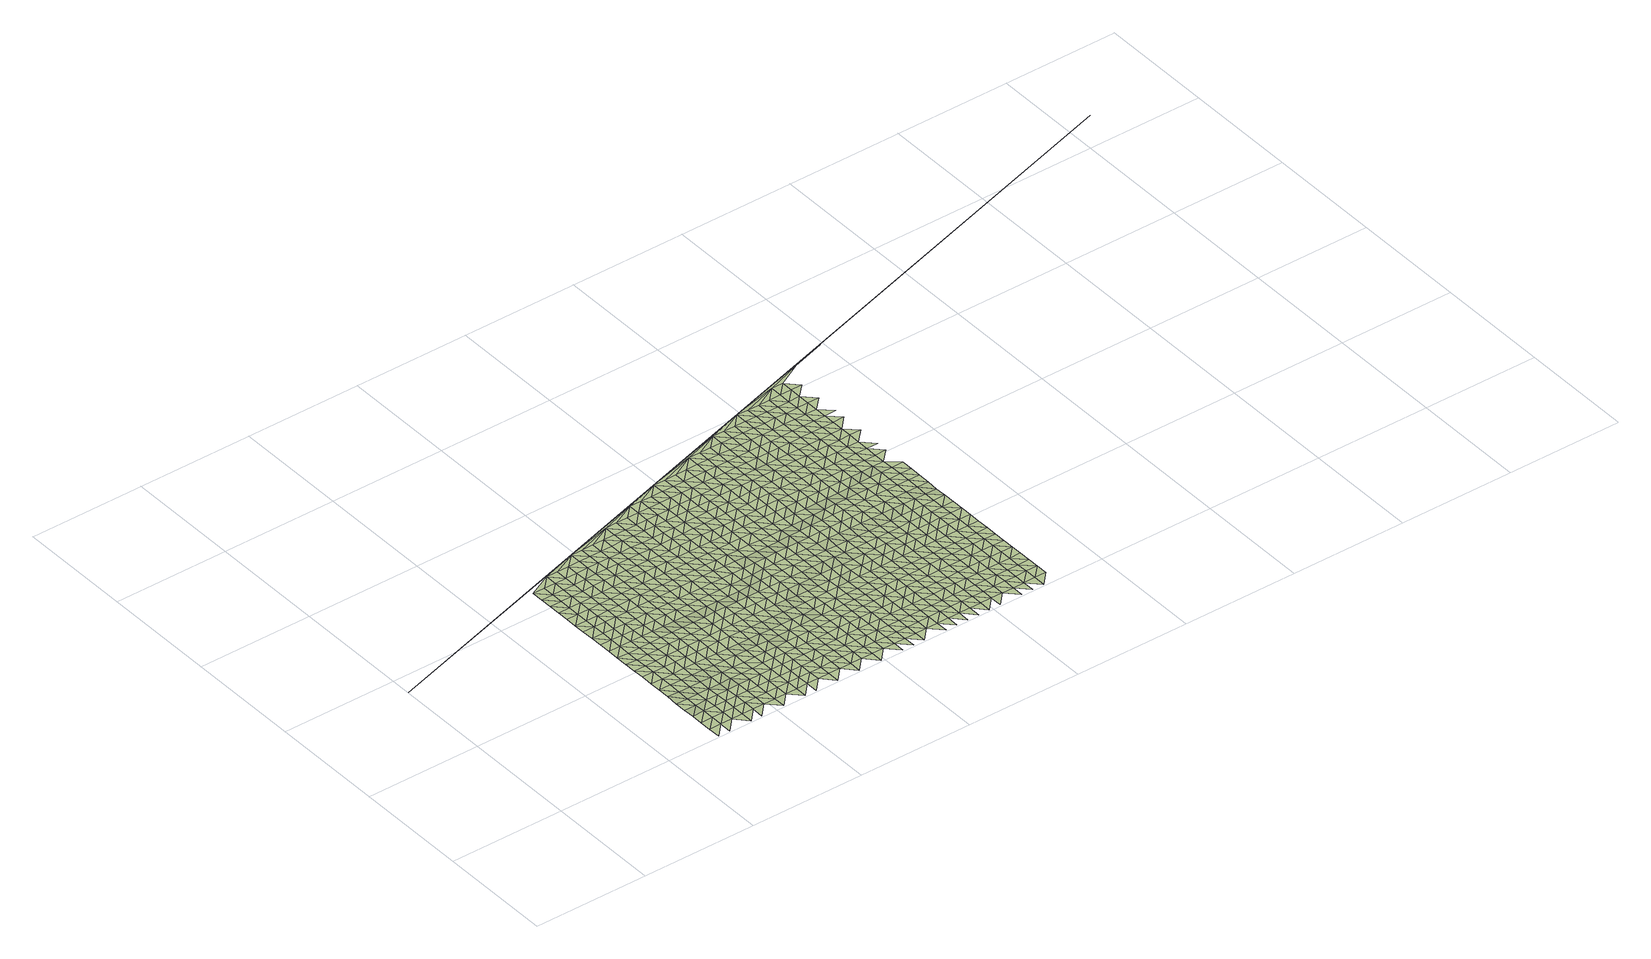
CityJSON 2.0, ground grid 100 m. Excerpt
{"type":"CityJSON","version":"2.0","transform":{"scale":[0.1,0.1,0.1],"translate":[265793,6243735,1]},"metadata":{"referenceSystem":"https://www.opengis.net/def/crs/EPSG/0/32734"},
"CityObjects":{
"terrain1":{"type":"TINRelief","geometry":[{"type":"CompositeSurface","lod":"1","boundaries":[[[0,1,2]],[[3,4,2]],[[1,3,2]],[[5,6,4]],[[4,3,5]],[[7,8,6]],[[1,9,10]],[[8,7,11]],[[7,6,5]],[[3,1,12]],[[13,11,14]],[[3,12,5]],[[10,12,1]],[[11,7,14]],[[15,13,16]],[[13,14,16]],[[7,5,17]],[[12,18,5]],[[19,20,15]],[[7,17,14]],[[17,5,18]],[[15,16,21]],[[22,12,10]],[[15,21,19]],[[23,24,10]],[[25,26,20]],[[14,27,16]],[[17,27,14]],[[22,10,24]],[[26,25,28]],[[29,18,12]],[[25,20,19]],[[21,16,30]],[[27,30,16]],[[12,22,29]],[[31,28,32]],[[33,17,18]],[[21,34,19]],[[35,24,23]],[[28,25,32]],[[30,34,21]],[[33,18,29]],[[36,31,37]],[[38,27,17]],[[19,39,25]],[[40,22,24]],[[31,32,37]],[[27,38,30]],[[34,39,19]],[[17,33,38]],[[40,24,35]],[[41,42,36]],[[25,43,32]],[[44,29,22]],[[36,37,45]],[[46,34,30]],[[39,43,25]],[[36,45,41]],[[46,30,38]],[[22,40,44]],[[42,47,48]],[[32,49,37]],[[33,29,50]],[[51,39,34]],[[52,35,53]],[[43,49,32]],[[48,47,54]],[[33,50,38]],[[42,41,47]],[[34,46,51]],[[50,29,44]],[[45,37,55]],[[40,35,52]],[[49,55,37]],[[43,39,56]],[[39,51,57]],[[45,58,41]],[[46,38,59]],[[44,40,60]],[[61,54,62]],[[47,63,54]],[[50,64,38]],[[39,57,56]],[[55,58,45]],[[40,52,60]],[[65,49,43]],[[46,59,51]],[[62,66,61]],[[59,38,64]],[[54,63,62]],[[47,41,67]],[[49,65,55]],[[68,50,44]],[[58,69,41]],[[43,56,65]],[[60,70,44]],[[57,51,71]],[[72,73,66]],[[41,69,67]],[[68,44,70]],[[59,71,51]],[[74,66,62]],[[75,63,47]],[[76,58,55]],[[50,77,64]],[[60,52,78]],[[73,72,79]],[[66,74,72]],[[78,52,80]],[[76,55,65]],[[57,81,56]],[[71,82,57]],[[47,67,75]],[[50,68,77]],[[83,69,58]],[[84,59,64]],[[85,70,60]],[[86,62,63]],[[87,79,88]],[[56,81,65]],[[57,82,81]],[[58,76,83]],[[85,60,78]],[[59,84,71]],[[88,79,72]],[[84,64,77]],[[63,75,86]],[[89,74,62]],[[90,87,91]],[[67,69,92]],[[68,70,93]],[[69,83,94]],[[95,70,85]],[[96,82,71]],[[97,78,80]],[[76,65,98]],[[91,87,88]],[[81,99,65]],[[62,86,89]],[[74,100,72]],[[77,68,93]],[[69,94,92]],[[71,84,96]],[[93,70,95]],[[101,102,90]],[[103,75,67]],[[76,98,83]],[[98,65,99]],[[104,85,78]],[[74,89,100]],[[90,91,101]],[[81,82,105]],[[106,88,72]],[[84,77,107]],[[82,96,108]],[[67,92,103]],[[94,83,109]],[[110,86,75]],[[93,107,77]],[[97,104,78]],[[111,95,85]],[[82,108,105]],[[72,100,106]],[[101,112,102]],[[98,109,83]],[[91,88,113]],[[114,99,81]],[[96,84,115]],[[86,110,89]],[[75,103,110]],[[107,115,84]],[[85,104,111]],[[113,101,91]],[[92,94,116]],[[93,95,117]],[[113,88,106]],[[81,105,114]],[[109,118,94]],[[119,108,96]],[[100,89,120]],[[121,98,99]],[[92,116,103]],[[117,107,93]],[[94,118,116]],[[115,119,96]],[[117,95,111]],[[110,120,89]],[[112,122,102]],[[98,121,109]],[[121,99,114]],[[123,112,101]],[[106,100,124]],[[104,97,125]],[[101,113,126]],[[127,128,97]],[[105,108,129]],[[130,115,107]],[[103,131,110]],[[119,132,108]],[[124,100,120]],[[133,118,109]],[[104,125,111]],[[101,126,123]],[[131,103,116]],[[107,117,130]],[[125,97,128]],[[106,134,113]],[[108,132,129]],[[109,121,133]],[[135,114,105]],[[110,136,120]],[[124,134,106]],[[115,137,119]],[[112,123,122]],[[115,130,138]],[[136,110,131]],[[139,126,113]],[[116,118,140]],[[121,114,135]],[[117,111,141]],[[118,133,142]],[[105,129,135]],[[125,143,111]],[[137,132,119]],[[124,120,144]],[[145,128,127]],[[134,139,113]],[[115,138,137]],[[117,141,130]],[[118,142,140]],[[144,120,136]],[[141,111,143]],[[146,147,148]],[[123,126,149]],[[150,131,116]],[[133,121,151]],[[152,134,124]],[[153,125,128]],[[139,149,126]],[[151,121,135]],[[129,132,154]],[[138,130,155]],[[131,150,136]],[[132,137,156]],[[116,140,150]],[[124,144,152]],[[157,122,123]],[[158,142,133]],[[141,155,130]],[[153,128,145]],[[129,154,135]],[[159,143,125]],[[132,156,154]],[[149,157,123]],[[151,158,133]],[[139,134,160]],[[137,138,161]],[[134,152,162]],[[144,136,163]],[[138,155,161]],[[125,153,159]],[[136,150,164]],[[142,165,140]],[[151,135,166]],[[167,141,143]],[[157,168,122]],[[134,162,160]],[[158,169,142]],[[170,156,137]],[[139,171,149]],[[144,163,152]],[[172,145,173]],[[166,135,154]],[[136,164,163]],[[140,165,150]],[[142,169,165]],[[137,161,170]],[[167,143,159]],[[174,158,151]],[[175,155,141]],[[139,160,171]],[[176,157,149]],[[162,152,177]],[[178,153,145]],[[174,151,166]],[[154,156,179]],[[164,150,180]],[[170,181,156]],[[163,177,152]],[[141,167,175]],[[182,169,158]],[[161,155,183]],[[149,171,176]],[[180,150,165]],[[178,145,172]],[[157,184,168]],[[185,159,153]],[[156,181,179]],[[158,174,182]],[[162,186,160]],[[187,166,154]],[[183,170,161]],[[177,188,162]],[[183,155,175]],[[168,146,122]],[[189,163,164]],[[157,176,184]],[[153,178,185]],[[164,180,190]],[[171,160,186]],[[165,169,191]],[[192,167,159]],[[162,188,186]],[[169,182,193]],[[154,179,187]],[[163,189,177]],[[194,181,170]],[[174,166,195]],[[164,190,189]],[[165,191,180]],[[169,193,191]],[[192,159,185]],[[194,170,183]],[[174,195,182]],[[196,175,167]],[[178,172,197]],[[187,195,166]],[[179,181,198]],[[176,171,199]],[[200,188,177]],[[171,186,201]],[[202,197,172]],[[203,190,180]],[[198,181,194]],[[177,189,200]],[[167,192,196]],[[168,184,146]],[[184,176,199]],[[193,182,204]],[[205,183,175]],[[185,178,206]],[[171,201,199]],[[180,191,203]],[[179,207,187]],[[195,204,182]],[[197,206,178]],[[186,188,208]],[[190,209,189]],[[198,207,179]],[[188,200,210]],[[205,175,196]],[[211,191,193]],[[212,194,183]],[[185,213,192]],[[203,209,190]],[[208,201,186]],[[184,199,214]],[[188,210,208]],[[193,204,211]],[[206,213,185]],[[200,189,215]],[[216,197,202]],[[217,195,187]],[[212,183,205]],[[207,218,187]],[[219,198,194]],[[220,203,191]],[[196,192,221]],[[214,146,184]],[[209,215,189]],[[197,216,206]],[[220,191,211]],[[217,187,218]],[[213,221,192]],[[198,219,207]],[[199,201,222]],[[223,210,200]],[[224,204,195]],[[219,194,212]],[[225,201,208]],[[205,196,226]],[[203,227,209]],[[215,223,200]],[[222,214,199]],[[201,225,222]],[[227,203,220]],[[195,217,224]],[[221,226,196]],[[208,210,228]],[[211,204,229]],[[230,218,207]],[[213,206,231]],[[206,216,232]],[[212,205,233]],[[234,215,209]],[[207,219,230]],[[210,223,228]],[[235,146,214]],[[220,211,229]],[[229,204,224]],[[226,233,205]],[[206,232,231]],[[234,209,227]],[[236,221,213]],[[235,214,222]],[[219,212,237]],[[238,225,208]],[[239,223,215]],[[240,217,218]],[[208,228,241]],[[218,230,242]],[[220,243,227]],[[221,236,226]],[[233,237,212]],[[213,231,236]],[[215,234,239]],[[232,216,244]],[[146,235,245]],[[208,241,238]],[[240,218,242]],[[229,243,220]],[[230,219,246]],[[247,222,225]],[[248,224,217]],[[244,216,249]],[[228,223,250]],[[237,246,219]],[[223,239,251]],[[235,222,247]],[[233,226,252]],[[232,253,231]],[[234,227,254]],[[225,238,247]],[[217,240,248]],[[243,255,227]],[[226,236,256]],[[241,228,250]],[[257,229,224]],[[258,242,230]],[[250,223,251]],[[253,232,244]],[[234,254,239]],[[246,258,230]],[[226,256,252]],[[254,227,255]],[[259,245,235]],[[229,257,243]],[[260,237,233]],[[231,261,236]],[[257,224,248]],[[241,262,238]],[[240,242,263]],[[235,247,259]],[[261,231,253]],[[237,260,246]],[[251,239,264]],[[265,244,249]],[[262,241,250]],[[258,263,242]],[[233,252,260]],[[266,255,243]],[[256,236,267]],[[254,264,239]],[[238,268,247]],[[248,240,269]],[[259,270,245]],[[243,257,266]],[[267,236,261]],[[271,258,246]],[[272,253,244]],[[268,238,262]],[[263,269,240]],[[273,250,251]],[[146,245,274]],[[271,246,260]],[[264,275,251]],[[276,259,247]],[[257,248,277]],[[278,252,256]],[[253,272,261]],[[279,254,255]],[[255,266,280]],[[256,267,281]],[[272,244,265]],[[250,273,262]],[[282,263,258]],[[276,247,268]],[[273,251,275]],[[269,277,248]],[[252,278,260]],[[254,279,264]],[[258,271,282]],[[279,255,280]],[[256,281,278]],[[266,257,283]],[[267,261,284]],[[259,285,270]],[[286,268,262]],[[259,276,287]],[[277,283,257]],[[284,261,272]],[[288,275,264]],[[269,263,289]],[[286,262,273]],[[263,282,290]],[[270,274,245]],[[271,260,291]],[[292,280,266]],[[293,281,267]],[[259,287,285]],[[264,279,288]],[[278,294,260]],[[295,276,268]],[[265,296,272]],[[283,292,266]],[[263,290,289]],[[284,293,267]],[[271,291,282]],[[269,297,277]],[[286,295,268]],[[291,260,294]],[[296,265,298]],[[273,275,299]],[[279,280,300]],[[301,278,281]],[[275,288,302]],[[303,284,272]],[[292,300,280]],[[269,289,297]],[[281,293,301]],[[276,304,287]],[[299,286,273]],[[305,283,277]],[[290,282,306]],[[299,275,302]],[[295,307,276]],[[303,272,296]],[[308,294,278]],[[288,279,309]],[[291,306,282]],[[270,285,274]],[[285,287,304]],[[276,307,304]],[[277,297,305]],[[278,301,308]],[[300,309,279]],[[310,292,283]],[[284,311,293]],[[284,303,312]],[[313,295,286]],[[314,302,288]],[[315,296,298]],[[290,316,289]],[[286,299,317]],[[306,318,290]],[[319,291,294]],[[292,310,300]],[[283,305,310]],[[284,312,311]],[[294,308,320]],[[309,314,288]],[[295,313,307]],[[297,289,316]],[[301,293,321]],[[296,315,303]],[[285,304,322]],[[286,317,313]],[[290,318,316]],[[291,319,306]],[[299,302,323]],[[319,294,320]],[[301,321,308]],[[324,309,300]],[[322,274,285]],[[314,323,302]],[[321,293,311]],[[325,304,307]],[[324,300,310]],[[326,317,299]],[[305,297,327]],[[328,318,306]],[[303,329,312]],[[330,146,274]],[[307,313,325]],[[297,316,331]],[[303,315,332]],[[320,308,333]],[[309,334,314]],[[306,319,328]],[[323,326,299]],[[304,335,322]],[[305,327,310]],[[311,312,329]],[[297,331,327]],[[321,333,308]],[[303,332,329]],[[334,309,324]],[[313,317,336]],[[335,304,325]],[[320,337,319]],[[338,323,314]],[[318,339,316]],[[326,336,317]],[[318,328,340]],[[341,274,322]],[[333,337,320]],[[338,314,334]],[[325,313,342]],[[343,324,310]],[[339,331,316]],[[344,321,311]],[[345,332,315]],[[322,335,341]],[[327,346,310]],[[318,340,339]],[[311,329,347]],[[319,348,328]],[[349,326,323]],[[336,342,313]],[[345,315,350]],[[324,343,334]],[[337,348,319]],[[323,338,349]],[[343,310,346]],[[344,311,347]],[[351,335,325]],[[352,333,321]],[[274,341,353]],[[354,327,331]],[[340,328,355]],[[356,329,332]],[[342,351,325]],[[357,331,339]],[[345,358,332]],[[336,326,359]],[[333,352,337]],[[348,355,328]],[[326,349,360]],[[321,344,352]],[[341,335,361]],[[338,334,362]],[[356,347,329]],[[331,357,354]],[[332,358,356]],[[343,363,334]],[[364,346,327]],[[351,361,335]],[[326,360,359]],[[336,365,342]],[[338,362,349]],[[339,340,366]],[[355,367,340]],[[362,334,363]],[[368,353,341]],[[348,337,369]],[[327,354,364]],[[337,352,370]],[[343,346,371]],[[344,347,372]],[[358,345,373]],[[361,368,341]],[[336,359,365]],[[340,367,366]],[[374,347,356]],[[351,342,375]],[[360,349,376]],[[377,357,339]],[[337,370,369]],[[345,378,373]],[[274,353,330]],[[379,355,348]],[[344,372,352]],[[371,363,343]],[[362,376,349]],[[371,346,364]],[[372,347,374]],[[356,358,380]],[[368,381,353]],[[342,365,375]],[[339,366,377]],[[351,382,361]],[[383,354,357]],[[355,379,367]],[[348,369,379]],[[358,373,380]],[[360,384,359]],[[385,370,352]],[[376,386,360]],[[387,362,363]],[[330,147,146]],[[351,375,382]],[[357,377,383]],[[385,352,372]],[[388,363,371]],[[368,361,389]],[[365,359,384]],[[390,364,354]],[[391,374,356]],[[360,386,384]],[[356,380,392]],[[362,387,376]],[[393,366,367]],[[367,379,394]],[[387,363,388]],[[381,330,353]],[[395,369,370]],[[361,382,389]],[[354,383,390]],[[385,396,370]],[[356,392,391]],[[368,397,381]],[[398,371,364]],[[366,393,377]],[[399,372,374]],[[373,400,380]],[[367,394,393]],[[369,395,379]],[[365,401,375]],[[402,386,376]],[[370,396,395]],[[365,384,403]],[[404,400,373]],[[372,399,385]],[[368,389,397]],[[390,398,364]],[[376,387,402]],[[399,374,391]],[[382,375,401]],[[377,405,383]],[[392,380,406]],[[407,388,371]],[[365,403,401]],[[394,379,408]],[[393,405,377]],[[400,406,380]],[[386,409,384]],[[396,385,410]],[[387,388,407]],[[381,397,330]],[[408,379,395]],[[386,402,411]],[[371,398,407]],[[383,412,390]],[[392,413,391]],[[385,399,410]],[[382,414,389]],[[409,403,384]],[[415,393,394]],[[382,401,416]],[[386,411,409]],[[405,412,383]],[[406,413,392]],[[417,395,396]],[[402,387,418]],[[419,400,404]],[[415,394,408]],[[397,389,414]],[[391,420,399]],[[382,416,414]],[[418,387,407]],[[396,410,417]],[[398,390,421]],[[422,405,393]],[[400,419,406]],[[412,423,390]],[[413,420,391]],[[424,401,403]],[[425,411,402]],[[409,426,403]],[[393,415,422]],[[427,408,395]],[[398,421,407]],[[399,428,410]],[[395,417,429]],[[418,425,402]],[[421,390,423]],[[330,397,430]],[[424,416,401]],[[431,413,406]],[[397,414,432]],[[403,426,424]],[[420,428,399]],[[405,433,412]],[[395,429,427]],[[405,422,434]],[[431,406,419]],[[409,411,435]],[[415,408,436]],[[410,437,417]],[[418,407,438]],[[397,432,430]],[[425,439,411]],[[433,423,412]],[[440,420,413]],[[405,434,433]],[[428,437,410]],[[438,407,421]],[[416,441,414]],[[409,435,426]],[[415,436,422]],[[411,439,435]],[[442,416,424]],[[427,436,408]],[[413,431,440]],[[429,417,443]],[[441,432,414]],[[425,418,444]],[[416,442,441]],[[437,443,417]],[[418,438,445]],[[424,426,446]],[[447,421,423]],[[434,422,448]],[[428,420,449]],[[423,433,450]],[[420,440,451]],[[429,452,427]],[[431,419,453]],[[446,426,435]],[[418,445,444]],[[454,455,419]],[[436,448,422]],[[430,432,456]],[[425,457,439]],[[421,447,438]],[[443,452,429]],[[447,423,450]],[[420,451,449]],[[433,434,458]],[[459,437,428]],[[431,453,440]],[[432,441,456]],[[453,419,455]],[[460,442,424]],[[424,446,461]],[[425,444,457]],[[434,448,458]],[[330,430,147]],[[439,462,435]],[[463,436,427]],[[437,459,443]],[[464,445,438]],[[452,465,427]],[[428,449,459]],[[466,450,433]],[[451,440,467]],[[424,461,460]],[[468,430,456]],[[438,447,464]],[[441,442,469]],[[446,435,462]],[[439,457,462]],[[433,458,466]],[[463,427,465]],[[453,467,440]],[[470,452,443]],[[471,448,436]],[[445,472,444]],[[442,460,469]],[[470,443,459]],[[464,473,445]],[[474,456,441]],[[475,461,446]],[[447,450,476]],[[477,449,451]],[[466,478,450]],[[436,463,471]],[[467,479,451]],[[480,465,452]],[[457,444,472]],[[458,448,481]],[[482,453,455]],[[475,446,462]],[[445,473,472]],[[455,483,484]],[[430,468,147]],[[456,474,468]],[[449,477,459]],[[476,464,447]],[[441,469,474]],[[452,470,480]],[[476,450,478]],[[451,479,477]],[[460,461,485]],[[481,466,458]],[[453,482,467]],[[481,448,471]],[[482,455,484]],[[475,485,461]],[[462,457,486]],[[487,463,465]],[[488,473,464]],[[465,480,489]],[[457,472,490]],[[491,478,466]],[[470,459,492]],[[493,479,467]],[[474,494,468]],[[477,495,459]],[[488,464,476]],[[460,496,469]],[[486,475,462]],[[485,497,460]],[[457,490,486]],[[487,465,489]],[[491,466,481]],[[467,482,493]],[[470,492,480]],[[498,472,473]],[[499,471,463]],[[494,147,468]],[[492,459,495]],[[460,497,496]],[[498,473,488]],[[474,469,500]],[[501,476,478]],[[479,502,477]],[[484,503,482]],[[463,487,499]],[[478,491,504]],[[479,493,505]],[[489,480,506]],[[485,475,507]],[[508,490,472]],[[509,481,471]],[[510,475,486]],[[511,503,484]],[[500,494,474]],[[496,500,469]],[[492,506,480]],[[508,472,498]],[[501,478,504]],[[479,505,502]],[[491,481,509]],[[477,512,495]],[[493,482,513]],[[514,488,476]],[[475,510,507]],[[509,471,499]],[[485,515,497]],[[503,513,482]],[[516,147,494]],[[486,490,517]],[[487,489,518]],[[506,519,489]],[[508,520,490]],[[477,502,512]],[[514,476,501]],[[521,504,491]],[[522,492,495]],[[523,505,493]],[[524,498,488]],[[516,494,500]],[[485,507,515]],[[496,497,525]],[[487,518,499]],[[490,520,517]],[[521,491,509]],[[518,489,519]],[[513,523,493]],[[526,510,486]],[[492,522,506]],[[498,524,508]],[[522,495,512]],[[524,488,514]],[[504,527,501]],[[502,505,528]],[[497,515,525]],[[147,516,529]],[[530,500,496]],[[499,531,509]],[[486,517,526]],[[521,527,504]],[[505,523,528]],[[532,519,506]],[[510,533,507]],[[520,508,534]],[[503,535,513]],[[503,536,537]],[[531,499,518]],[[516,500,530]],[[512,502,538]],[[514,501,539]],[[530,496,525]],[[506,522,532]],[[508,524,534]],[[515,507,533]],[[540,521,509]],[[535,523,513]],[[510,526,533]],[[527,539,501]],[[502,528,538]],[[503,537,535]],[[520,541,517]],[[540,509,531]],[[542,529,516]],[[543,518,519]],[[522,512,544]],[[524,514,545]],[[519,532,546]],[[541,520,534]],[[525,515,547]],[[516,530,542]],[[538,544,512]],[[539,545,514]],[[517,548,526]],[[521,549,527]],[[528,523,550]],[[547,515,533]],[[521,540,551]],[[543,519,546]],[[523,535,552]],[[532,522,553]],[[534,524,554]],[[555,531,518]],[[541,548,517]],[[525,556,530]],[[528,550,538]],[[542,557,529]],[[521,551,549]],[[545,554,524]],[[544,553,522]],[[550,523,552]],[[558,533,526]],[[539,527,559]],[[531,555,540]],[[535,537,560]],[[556,525,547]],[[518,543,555]],[[561,546,532]],[[147,529,562]],[[526,548,558]],[[537,563,560]],[[564,542,530]],[[565,541,534]],[[566,544,538]],[[553,561,532]],[[554,567,534]],[[527,549,559]],[[568,552,535]],[[539,569,545]],[[564,530,556]],[[566,538,550]],[[570,547,533]],[[540,571,551]],[[565,534,567]],[[558,572,533]],[[540,555,573]],[[535,560,568]],[[574,548,541]],[[543,546,575]],[[544,576,553]],[[561,577,546]],[[539,559,569]],[[542,578,557]],[[549,551,571]],[[554,545,579]],[[542,564,580]],[[570,533,572]],[[540,573,571]],[[576,544,566]],[[581,556,547]],[[543,575,555]],[[550,552,582]],[[541,565,574]],[[575,546,577]],[[568,583,552]],[[557,562,529]],[[584,558,548]],[[585,561,553]],[[560,563,586]],[[542,580,578]],[[545,569,579]],[[556,581,564]],[[554,587,567]],[[566,550,582]],[[547,570,581]],[[582,552,583]],[[585,553,576]],[[549,588,559]],[[573,555,589]],[[586,568,560]],[[584,548,574]],[[549,571,590]],[[591,577,561]],[[592,572,558]],[[554,579,587]],[[589,555,575]],[[593,565,567]],[[566,594,576]],[[569,559,588]],[[561,585,591]],[[549,590,588]],[[564,595,580]],[[596,571,573]],[[597,583,568]],[[564,581,598]],[[558,584,592]],[[582,594,566]],[[570,572,599]],[[593,567,587]],[[596,573,589]],[[597,568,586]],[[557,578,562]],[[578,580,595]],[[600,574,565]],[[601,575,577]],[[564,598,595]],[[577,591,602]],[[570,599,581]],[[603,590,571]],[[585,576,604]],[[569,605,579]],[[599,572,592]],[[594,606,576]],[[569,588,607]],[[608,582,583]],[[565,593,600]],[[603,571,596]],[[601,577,602]],[[583,597,609]],[[610,584,574]],[[585,604,591]],[[587,579,605]],[[611,586,612]],[[613,589,575]],[[604,576,606]],[[569,607,605]],[[614,598,581]],[[582,608,594]],[[578,595,615]],[[608,583,609]],[[590,616,588]],[[597,586,611]],[[614,581,599]],[[610,574,600]],[[603,617,590]],[[575,601,613]],[[602,591,618]],[[619,592,584]],[[620,596,589]],[[615,562,578]],[[593,587,621]],[[622,606,594]],[[616,607,588]],[[604,618,591]],[[587,605,623]],[[590,617,616]],[[624,595,598]],[[596,620,603]],[[625,609,597]],[[614,626,598]],[[147,562,627]],[[584,610,619]],[[620,589,613]],[[594,608,622]],[[628,599,592]],[[593,621,600]],[[621,587,623]],[[597,611,625]],[[624,615,595]],[[601,602,629]],[[598,626,624]],[[618,630,602]],[[599,628,614]],[[617,603,631]],[[632,604,606]],[[633,605,607]],[[609,634,608]],[[628,592,619]],[[606,622,635]],[[636,607,616]],[[600,637,610]],[[601,629,613]],[[629,602,630]],[[603,620,631]],[[625,634,609]],[[638,562,615]],[[604,632,618]],[[633,623,605]],[[637,600,621]],[[632,606,635]],[[607,636,633]],[[626,614,639]],[[622,608,640]],[[638,615,624]],[[610,641,619]],[[616,617,642]],[[613,643,620]],[[625,611,644]],[[614,628,639]],[[617,631,645]],[[634,640,608]],[[646,630,618]],[[641,610,637]],[[643,613,629]],[[611,647,644]],[[624,626,648]],[[649,621,623]],[[650,635,622]],[[618,632,646]],[[562,638,651]],[[652,623,633]],[[617,645,642]],[[619,653,628]],[[620,654,631]],[[655,636,616]],[[626,639,648]],[[640,650,622]],[[625,656,634]],[[653,619,641]],[[649,623,652]],[[654,620,643]],[[625,644,657]],[[658,638,624]],[[659,637,621]],[[660,629,630]],[[632,635,661]],[[630,646,662]],[[616,642,655]],[[628,663,639]],[[645,631,664]],[[656,640,634]],[[636,665,633]],[[658,624,648]],[[650,661,635]],[[625,657,656]],[[637,659,641]],[[663,628,653]],[[621,649,659]],[[664,631,654]],[[662,660,630]],[[666,651,638]],[[646,632,667]],[[668,643,629]],[[636,655,665]],[[639,669,648]],[[670,652,633]],[[658,666,638]],[[661,667,632]],[[642,645,671]],[[643,668,654]],[[672,650,640]],[[673,657,644]],[[669,639,663]],[[664,674,645]],[[629,660,668]],[[640,656,675]],[[676,662,646]],[[562,651,627]],[[653,641,677]],[[641,659,678]],[[633,665,670]],[[644,679,673]],[[658,648,680]],[[649,652,681]],[[642,671,655]],[[667,676,646]],[[666,682,651]],[[645,674,671]],[[640,675,672]],[[683,664,654]],[[684,661,650]],[[656,657,685]],[[680,648,669]],[[641,678,677]],[[686,663,653]],[[649,681,659]],[[681,652,670]],[[683,654,668]],[[657,673,685]],[[687,666,658]],[[660,662,688]],[[661,684,667]],[[655,689,665]],[[627,690,147]],[[676,691,662]],[[650,672,684]],[[663,686,669]],[[674,664,692]],[[693,675,656]],[[658,680,687]],[[653,677,686]],[[671,689,655]],[[678,659,694]],[[660,688,668]],[[664,683,692]],[[688,662,691]],[[656,685,693]],[[682,627,651]],[[695,676,667]],[[670,665,696]],[[694,659,681]],[[666,697,682]],[[698,671,674]],[[666,687,699]],[[665,689,696]],[[695,667,684]],[[669,700,680]],[[678,701,677]],[[672,675,702]],[[669,686,703]],[[698,674,692]],[[693,704,675]],[[705,691,676]],[[683,668,706]],[[685,673,707]],[[666,699,697]],[[701,678,694]],[[708,673,709]],[[688,710,668]],[[680,700,687]],[[711,681,670]],[[671,712,689]],[[672,702,684]],[[669,703,700]],[[676,695,705]],[[696,713,670]],[[675,704,702]],[[677,714,686]],[[683,706,692]],[[707,693,685]],[[712,671,698]],[[706,668,710]],[[707,673,708]],[[697,627,682]],[[711,670,713]],[[714,677,701]],[[699,687,715]],[[716,694,681]],[[717,688,691]],[[718,696,689]],[[691,705,719]],[[703,686,720]],[[695,684,721]],[[722,704,693]],[[700,715,687]],[[702,723,684]],[[718,689,712]],[[724,698,692]],[[681,711,716]],[[720,686,714]],[[706,725,692]],[[717,691,719]],[[722,693,707]],[[697,699,726]],[[727,701,694]],[[695,721,705]],[[728,708,709]],[[729,710,688]],[[721,684,723]],[[696,730,713]],[[699,715,726]],[[724,692,725]],[[696,718,731]],[[700,703,732]],[[701,727,714]],[[733,712,698]],[[734,702,704]],[[703,720,735]],[[727,694,716]],[[688,717,729]],[[704,722,736]],[[719,705,737]],[[697,738,627]],[[739,706,710]],[[740,707,708]],[[696,731,730]],[[711,713,741]],[[712,733,718]],[[703,735,732]],[[721,737,705]],[[738,697,726]],[[698,724,733]],[[704,736,734]],[[742,715,700]],[[720,714,743]],[[702,744,723]],[[722,707,740]],[[739,710,729]],[[740,708,728]],[[711,741,716]],[[745,725,706]],[[743,714,727]],[[741,713,730]],[[746,717,719]],[[627,738,747]],[[700,732,742]],[[737,748,719]],[[702,734,744]],[[749,735,720]],[[726,715,750]],[[751,721,723]],[[752,736,722]],[[718,753,731]],[[706,739,745]],[[718,733,754]],[[716,755,727]],[[724,725,756]],[[743,749,720]],[[757,148,147]],[[746,719,748]],[[722,740,752]],[[726,750,738]],[[721,751,737]],[[730,731,753]],[[758,729,717]],[[750,715,742]],[[755,716,741]],[[751,723,744]],[[718,754,753]],[[724,756,733]],[[756,725,745]],[[732,735,759]],[[760,743,727]],[[734,736,761]],[[749,762,735]],[[717,746,758]],[[752,763,736]],[[764,748,737]],[[765,747,738]],[[766,739,729]],[[760,727,755]],[[767,741,730]],[[744,734,761]],[[768,754,733]],[[735,762,759]],[[737,751,764]],[[765,738,750]],[[730,753,769]],[[736,763,761]],[[770,742,732]],[[768,733,756]],[[766,729,758]],[[627,747,690]],[[771,749,743]],[[772,745,739]],[[743,760,773]],[[767,730,769]],[[774,755,741]],[[746,748,775]],[[751,744,776]],[[732,759,770]],[[765,777,747]],[[748,764,778]],[[749,771,762]],[[779,750,742]],[[780,753,754]],[[743,773,771]],[[739,766,772]],[[761,776,744]],[[768,781,754]],[[755,774,760]],[[782,756,745]],[[746,775,758]],[[741,767,774]],[[775,748,778]],[[750,779,765]],[[764,751,783]],[[780,769,753]],[[779,742,770]],[[754,781,780]],[[756,782,768]],[[782,745,772]],[[776,783,751]],[[784,759,762]],[[758,785,766]],[[762,771,786]],[[747,777,690]],[[787,778,764]],[[777,765,788]],[[789,773,760]],[[760,774,790]],[[785,758,775]],[[759,784,770]],[[767,769,791]],[[781,768,792]],[[762,786,784]],[[783,787,764]],[[765,779,788]],[[793,769,780]],[[773,789,771]],[[766,794,772]],[[760,790,789]],[[768,782,792]],[[767,791,774]],[[791,769,793]],[[794,766,785]],[[770,795,779]],[[796,775,778]],[[780,781,797]],[[777,788,798]],[[787,799,778]],[[786,771,800]],[[772,801,782]],[[795,770,784]],[[781,792,797]],[[802,790,774]],[[798,690,777]],[[800,771,789]],[[801,772,794]],[[796,778,799]],[[779,803,788]],[[804,785,775]],[[802,774,791]],[[786,805,784]],[[806,793,780]],[[782,807,792]],[[803,779,795]],[[780,797,808]],[[785,804,794]],[[805,786,800]],[[807,782,801]],[[775,796,804]],[[798,788,809]],[[790,810,789]],[[802,811,790]],[[780,808,806]],[[812,795,784]],[[813,791,793]],[[792,814,797]],[[809,788,803]],[[784,805,812]],[[790,811,810]],[[814,792,807]],[[815,690,798]],[[816,800,789]],[[791,813,802]],[[801,794,817]],[[813,793,806]],[[794,804,818]],[[803,795,819]],[[808,797,820]],[[798,809,815]],[[801,817,807]],[[819,795,812]],[[789,810,816]],[[794,818,817]],[[820,797,814]],[[805,800,821]],[[811,802,822]],[[808,823,806]],[[690,815,824]],[[802,813,822]],[[805,821,812]],[[809,803,825]],[[826,814,807]],[[821,800,816]],[[819,827,803]],[[823,808,820]],[[810,811,828]],[[826,807,817]],[[809,825,815]],[[806,829,813]],[[803,827,825]],[[811,822,828]],[[812,830,819]],[[831,820,814]],[[806,823,829]],[[816,810,832]],[[830,812,821]],[[826,831,814]],[[824,815,833]],[[813,834,822]],[[832,810,828]],[[835,827,819]],[[836,823,820]],[[825,833,815]],[[834,813,829]],[[816,837,821]],[[819,830,835]],[[820,831,836]],[[822,838,828]],[[832,837,816]],[[839,829,823]],[[833,840,824]],[[838,822,834]],[[841,830,821]],[[842,825,827]],[[827,835,843]],[[823,836,839]],[[832,828,844]],[[837,841,821]],[[690,824,845]],[[825,842,833]],[[834,829,846]],[[827,843,842]],[[828,838,844]],[[835,830,847]],[[846,829,839]],[[841,847,830]],[[848,840,833]],[[837,832,849]],[[832,844,850]],[[851,843,835]],[[838,834,852]],[[833,842,848]],[[832,850,849]],[[847,851,835]],[[853,841,837]],[[824,840,845]],[[838,852,844]],[[842,843,854]],[[840,848,855]],[[841,853,847]],[[837,849,853]],[[851,854,843]],[[856,850,844]],[[848,842,857]],[[858,851,847]],[[854,857,842]],[[858,847,853]],[[840,855,845]],[[859,855,848]],[[850,860,849]],[[861,854,851]],[[857,859,848]],[[849,860,853]],[[851,858,861]],[[859,862,855]],[[857,854,863]],[[854,861,864]],[[858,853,865]],[[862,845,855]],[[854,864,863]],[[857,866,859]],[[858,865,861]],[[845,867,690]],[[857,863,866]],[[862,859,868]],[[864,861,869]],[[859,866,868]],[[862,870,845]],[[864,871,863]],[[862,868,870]],[[866,863,871]],[[866,872,868]],[[870,868,872]],[[845,870,867]],[[867,873,690]]]}]}
},
"vertices":[
[1463,5,16],[1563,110,16],[1463,110,16],[1563,210,17],[1463,210,16],[1563,310,17],[1463,310,16],[1563,410,11],[1463,410,10],[1563,5,16],[1663,110,16],[1463,510,12],[1663,210,16],[1463,610,17],[1563,510,11],[1463,710,19],[1563,610,16],[1663,410,12],[1663,310,16],[1563,805,19],[1463,805,19],[1563,710,18],[1763,210,16],[1763,5,16],[1763,110,16],[1563,910,18],[1463,910,17],[1663,510,10],[1463,1010,14],[1763,310,16],[1663,610,15],[1463,1110,13],[1563,1010,15],[1763,410,13],[1663,710,18],[1863,110,16],[1463,1210,13],[1563,1110,12],[1763,510,9],[1663,805,19],[1863,210,16],[1563,1310,14],[1463,1310,15],[1663,910,18],[1863,310,16],[1563,1210,12],[1763,610,13],[1563,1410,14],[1463,1410,15],[1663,1010,16],[1863,410,14],[1763,710,18],[1963,110,16],[1863,5,16],[1463,1510,14],[1663,1110,12],[1763,910,18],[1763,805,19],[1663,1210,12],[1863,610,10],[1963,210,16],[1463,1615,11],[1563,1615,10],[1563,1510,13],[1863,510,8],[1763,1010,17],[1463,1710,10],[1663,1410,12],[1963,410,17],[1663,1310,12],[1963,310,16],[1863,710,17],[1563,1810,11],[1463,1810,10],[1563,1710,10],[1663,1510,11],[1763,1110,14],[1963,510,12],[2063,110,17],[1463,1910,10],[2063,5,17],[1863,910,19],[1863,805,19],[1763,1210,14],[1963,610,9],[2063,210,16],[1663,1615,10],[1463,2010,11],[1563,1910,11],[1663,1710,10],[1463,2110,11],[1563,2010,11],[1763,1410,11],[2063,410,17],[1763,1310,12],[2063,310,16],[1963,710,14],[2163,110,17],[1863,1110,16],[1863,1010,18],[1663,1810,12],[1563,2110,11],[1463,2210,12],[1763,1510,10],[2163,210,16],[1963,910,19],[1663,1910,12],[2063,510,13],[1963,805,18],[1863,1210,16],[1763,1615,10],[2163,310,16],[1563,2210,11],[1663,2010,12],[1963,1010,18],[2063,610,9],[1863,1410,11],[2163,410,17],[1863,1310,13],[2063,710,13],[1763,1710,12],[1963,1110,17],[1663,2310,11],[1663,2210,11],[1763,1810,13],[2264,210,16],[1663,2110,12],[2264,5,18],[2264,110,17],[2063,910,19],[2163,510,13],[1863,1510,10],[2063,805,17],[1963,1210,17],[1763,1910,13],[2063,1010,18],[1863,1615,12],[2163,710,13],[2163,610,9],[1763,2010,12],[1963,1410,10],[2264,410,17],[1963,1310,11],[2264,310,16],[1863,1710,13],[2364,110,18],[1963,2405,13],[2964,2710,11],[6,1821,9],[1763,2110,12],[1963,1510,13],[2063,1110,17],[1863,1810,14],[2364,210,16],[2163,910,19],[2264,510,14],[2163,805,17],[1763,2210,11],[2063,1210,17],[2364,310,16],[1863,2010,13],[2264,610,10],[1863,1910,14],[1963,1710,17],[1963,1615,15],[2063,1410,11],[2163,1010,18],[2364,410,17],[1763,2310,10],[2063,1310,11],[2264,710,11],[1863,2110,13],[2464,110,18],[2364,5,18],[2163,1110,17],[2364,510,15],[1863,2210,11],[1963,1810,17],[2464,210,16],[2264,910,18],[2063,1510,13],[2264,805,16],[2163,1210,17],[2364,610,11],[1863,2310,10],[2464,310,16],[1963,2010,16],[2264,1010,19],[1963,1910,17],[2063,1710,17],[2063,1615,15],[2163,1410,11],[2464,410,16],[2163,1310,11],[2364,710,9],[2264,1110,17],[2464,510,16],[2564,110,18],[2364,805,15],[1963,2210,12],[2063,1810,17],[1963,2110,16],[2564,5,17],[2163,1510,13],[2264,1210,17],[2464,610,12],[2564,210,16],[2364,910,18],[2063,2010,16],[2163,1615,15],[2063,1910,17],[2264,1310,10],[2464,710,7],[2564,310,16],[1963,2310,12],[2163,1710,17],[2664,110,18],[2364,1110,18],[2364,1010,19],[2464,805,13],[2264,1410,11],[2564,410,15],[2063,2210,13],[2163,1810,17],[2364,1210,18],[2063,2110,16],[2564,510,15],[2264,1510,13],[2163,1910,17],[2364,1310,10],[2464,910,17],[2664,310,17],[2664,210,17],[2564,610,13],[2264,1615,15],[2063,2310,13],[2664,410,15],[2564,710,8],[2163,2110,16],[2264,1710,15],[2464,1110,18],[2163,2010,16],[2464,1010,19],[2364,1410,11],[2764,110,18],[2063,2405,14],[2564,805,10],[2163,2210,13],[2464,1210,18],[2764,5,17],[2264,1910,16],[2264,1810,16],[2664,610,13],[2764,210,17],[2364,1615,14],[2364,1510,13],[2664,510,15],[2464,1310,11],[2564,910,16],[2163,2310,13],[2664,710,9],[2764,310,17],[2264,2010,15],[2564,1010,18],[2364,1710,15],[2864,110,18],[2464,1410,11],[2764,410,15],[2264,2110,15],[2564,1110,18],[2163,2405,14],[2664,805,8],[2864,210,18],[2364,1910,16],[2364,2510,14],[2364,1810,16],[2264,2210,13],[2564,1210,18],[2764,610,13],[2464,1615,14],[2464,1510,13],[2764,510,15],[2664,910,15],[2564,1310,11],[2864,310,18],[2264,2405,15],[2364,2010,14],[2264,2310,14],[2464,1710,15],[2664,1110,19],[2664,1010,18],[2764,805,8],[2564,1410,10],[2864,410,15],[2764,710,10],[2364,2110,14],[2964,110,17],[2664,1210,19],[2964,5,17],[2464,1910,15],[2564,1510,13],[2864,510,15],[2464,1810,16],[2964,210,18],[2364,2310,15],[2664,1310,12],[2764,910,13],[2364,2210,14],[2864,610,14],[2564,1615,15],[2664,1410,9],[2964,410,18],[2964,310,18],[2464,2110,13],[2564,1710,16],[3065,110,17],[2764,1110,19],[2464,2010,13],[2764,1010,17],[2864,805,8],[2864,710,12],[2964,510,15],[2364,2405,15],[2564,1810,15],[2664,1510,12],[2464,2210,13],[2564,1910,15],[2764,1310,14],[2864,910,10],[3065,310,18],[2664,2610,14],[2764,1210,19],[3065,210,18],[2964,610,15],[2664,1615,14],[2464,2310,15],[2564,2010,13],[2964,710,14],[2664,1710,13],[2864,1110,18],[2864,1010,16],[2464,2405,15],[2564,2110,13],[2764,1510,10],[3065,510,15],[3165,110,16],[2764,1410,9],[3065,410,18],[2964,805,13],[2664,1810,13],[3165,5,17],[2564,2210,12],[3065,610,15],[2464,2510,14],[2864,1310,16],[2964,910,9],[3165,310,16],[2864,1210,18],[3165,210,17],[2664,2010,13],[2664,1910,13],[2564,2310,15],[2764,1710,12],[2764,1615,12],[2864,1410,11],[2664,2110,13],[2964,1110,14],[2964,1010,7],[2564,2405,15],[3065,805,13],[3065,710,14],[2864,1510,9],[3165,510,16],[3265,110,16],[3165,410,16],[2664,2210,12],[2764,1810,13],[2964,1210,18],[3265,5,16],[3065,910,9],[3265,210,17],[2564,2510,14],[2664,2310,13],[2964,1310,18],[2764,2010,15],[3165,610,15],[2764,1910,14],[2864,1710,14],[2864,1615,12],[2664,2405,14],[2964,1410,17],[3265,410,16],[3265,310,16],[3065,1110,14],[3065,1010,7],[3165,805,15],[3165,710,15],[2664,2510,14],[2964,1510,13],[3265,510,16],[3365,110,16],[2764,2210,12],[2864,1810,15],[2764,2110,15],[3365,5,16],[3065,1210,18],[3365,210,17],[2964,1615,8],[3165,910,11],[2864,2010,17],[3265,610,15],[2864,1910,16],[3065,1310,18],[3365,310,17],[2764,2405,14],[3165,1010,7],[2764,2310,13],[3265,710,16],[2964,1710,11],[3465,110,16],[3365,410,17],[3065,1510,13],[3165,1110,12],[3065,1410,17],[2864,2210,14],[2964,1810,13],[2864,2110,17],[3265,910,12],[3365,510,15],[3265,805,15],[2764,2610,13],[3465,210,16],[2764,2510,14],[3165,1310,17],[3165,1210,17],[2964,2010,15],[3265,1010,8],[3365,610,15],[3065,1615,8],[2964,1910,13],[3465,310,16],[2864,2405,15],[2864,2310,14],[3365,710,15],[3065,1810,13],[3065,1710,11],[2964,2110,17],[3165,1510,15],[3265,1110,11],[3465,510,15],[3165,1410,18],[3465,410,16],[3365,805,16],[3565,210,16],[3565,5,16],[3565,110,16],[2864,2510,14],[3065,1910,13],[3265,1210,16],[3465,610,15],[2964,2310,14],[2964,2210,15],[3065,2010,15],[3365,1010,8],[3165,1615,8],[3365,910,13],[3265,1310,16],[3565,310,16],[2864,2610,12],[2964,2405,15],[3465,710,15],[3365,1110,9],[3165,1810,11],[3165,1710,9],[2964,2510,14],[3065,2110,17],[3265,1510,16],[3565,510,15],[3265,1410,18],[3565,410,16],[3465,805,16],[3365,1210,15],[3665,210,16],[3665,5,16],[3665,110,16],[3065,2210,17],[3165,2010,14],[3465,1010,10],[3265,1615,10],[3465,910,14],[3165,1910,12],[3365,1310,15],[3565,710,15],[3665,310,16],[2964,2610,12],[3565,610,15],[3065,2405,14],[3065,2310,15],[3265,1710,8],[3465,1110,8],[3065,2510,14],[3365,1510,17],[3665,510,14],[3766,110,16],[3365,1410,18],[3665,410,16],[3565,805,16],[3165,2210,15],[3265,1810,11],[3465,1210,14],[3165,2110,15],[3766,5,17],[3665,610,15],[3766,210,16],[3365,1615,12],[3165,2310,15],[3065,2610,13],[3265,2010,12],[3565,1010,11],[3565,910,15],[3265,1910,12],[3465,1310,14],[3665,710,15],[3766,310,15],[3365,1710,7],[3165,2405,15],[3265,2110,14],[3465,1410,19],[3766,410,15],[3065,2710,11],[3165,2510,14],[3565,1110,7],[3665,805,17],[3265,2210,14],[3365,1810,9],[3866,210,16],[3866,5,17],[3866,110,17],[3766,510,14],[3465,1510,17],[3565,1210,12],[3365,1910,11],[3165,2610,12],[3665,1010,12],[3766,610,15],[3465,1615,13],[3665,910,16],[3265,2310,16],[3365,2010,12],[3565,1410,18],[3866,410,15],[3565,1310,12],[3866,310,15],[3766,710,15],[3465,1710,7],[3665,1110,8],[3265,2405,15],[3165,2710,12],[3365,2110,14],[3565,1510,18],[3966,110,17],[3766,805,16],[3365,2810,15],[3966,5,17],[3265,2510,15],[3465,1910,12],[3866,510,14],[3465,1810,8],[3966,210,16],[3565,1615,15],[3365,2310,16],[3665,1310,10],[3365,2210,14],[3665,1210,10],[3465,2010,15],[3766,1010,14],[3866,610,15],[3766,910,17],[3265,2710,13],[3565,1710,8],[3265,2610,14],[3365,2405,15],[3966,410,15],[3966,310,15],[3465,2110,15],[3866,710,15],[4066,110,17],[3565,1810,7],[3665,1510,18],[3766,1110,10],[3665,1410,18],[3866,805,15],[3465,2210,15],[3565,1910,12],[3966,510,14],[3365,2610,14],[3766,1210,9],[4066,210,16],[3365,2510,14],[3465,2310,15],[3565,2010,15],[3866,1010,15],[3866,910,16],[3766,1310,9],[3966,710,15],[3665,1710,10],[3966,610,15],[3665,1615,16],[4066,410,16],[4066,310,16],[3565,2110,15],[4166,110,17],[4066,5,17],[3866,1110,11],[3465,2405,14],[3365,2710,15],[3766,1510,18],[3766,1410,17],[3966,805,15],[3565,2210,15],[3866,1210,8],[3665,1910,10],[4066,510,15],[3665,1810,6],[3465,2610,14],[4166,210,17],[3465,2510,13],[3665,2910,15],[3565,2310,14],[3966,1010,15],[3966,910,16],[3866,1310,8],[4066,710,15],[3766,1710,15],[4166,310,16],[4066,610,15],[3766,1615,18],[3665,2010,12],[3465,2710,15],[3565,2405,15],[4166,410,16],[3665,2110,13],[3866,1510,18],[3966,1110,11],[4266,110,17],[3866,1410,16],[4066,805,15],[4266,5,18],[3565,2510,14],[3766,1910,8],[4166,510,16],[3465,2810,16],[3766,1810,8],[3665,2210,13],[3966,1210,8],[3866,1615,18],[4266,310,16],[4266,210,18],[3565,2610,13],[3766,2010,11],[4066,1010,15],[4166,610,16],[4066,910,15],[3665,2310,14],[3966,1310,8],[3866,1710,16],[3565,2710,15],[4166,710,15],[4066,1110,12],[3665,2405,16],[3866,1810,10],[3966,1510,18],[4266,510,16],[4366,110,17],[3966,1410,16],[4266,410,16],[4166,805,15],[3766,2210,13],[3766,2110,13],[4366,5,18],[3665,2510,13],[3866,1910,8],[3565,2810,16],[4066,1210,8],[4266,610,16],[4366,210,17],[3766,2310,14],[3665,2610,12],[4166,1010,14],[3966,1615,18],[3966,3010,13],[4166,910,15],[4066,1310,8],[4366,310,17],[3866,2010,11],[4266,710,16],[3966,1710,16],[3665,2810,14],[4066,1410,16],[3665,2710,13],[3766,2510,11],[3866,2110,12],[4366,510,16],[3766,2405,11],[4366,410,17],[4266,805,15],[4166,1210,10],[4466,210,17],[4466,110,17],[4466,5,18],[4166,1110,13],[3966,1910,8],[4066,1510,18],[3966,1810,10],[3866,2210,12],[3766,2610,11],[3966,2010,11],[4266,1010,15],[4066,1615,18],[4266,910,15],[3866,2310,12],[4366,710,16],[4466,310,17],[4366,610,16],[4166,1410,15],[4166,1310,10],[3766,2710,12],[3966,2110,12],[4567,110,17],[4266,1110,13],[4066,1810,12],[4066,1710,17],[3866,2510,11],[4166,1510,17],[4466,510,16],[3866,2405,11],[4466,410,17],[4366,805,15],[3766,2810,13],[4266,1210,11],[4567,210,17],[4066,1910,8],[3866,2610,11],[3966,2210,12],[4466,610,16],[4266,1310,11],[4366,1010,15],[3766,2910,15],[4366,910,15],[3966,2310,12],[3866,2710,12],[4466,710,16],[4567,310,17],[4166,1710,17],[4166,1615,18],[4066,2010,9],[4266,1410,13],[8230,4295,26],[4366,1110,14],[3966,2510,11],[4066,2110,10],[4567,510,16],[3966,2405,11],[4567,410,17],[4466,805,15],[3866,2810,13],[4366,1210,12],[4166,1910,8],[4266,1510,17],[4166,1810,14],[3966,2610,11],[4066,2310,10],[4366,1310,12],[4066,2210,10],[4166,2010,9],[4466,1010,15],[4567,610,16],[3866,2910,15],[4466,910,15],[3966,2710,11],[4266,1710,18],[4266,1615,18],[4366,1410,11],[4567,710,16],[4066,2510,11],[4466,1110,15],[4066,2405,11],[4567,805,15],[3966,2810,12],[4166,2210,10],[4166,2110,10],[4266,1910,9],[4366,1510,16],[4266,1810,15],[4466,1210,12],[4066,2610,11],[4567,1010,16],[4366,1615,18],[3966,2910,14],[4567,910,15],[4166,2310,11],[4466,1310,12],[4266,2010,8],[4066,2710,10],[4567,1110,16],[4166,2405,12],[4366,1810,16],[4466,1410,9],[4366,1710,18],[4066,2810,11],[4266,2210,10],[4266,2110,10],[4166,2510,12],[4366,1910,11],[4466,1510,15],[4066,2910,12],[4266,2310,13],[4567,1310,13],[4567,1210,13],[4166,2610,12],[4466,1615,18],[4266,2405,13],[4366,2010,8],[4466,1710,19],[4066,3010,10],[4166,2810,11],[4567,1410,8],[4166,2710,11],[4366,2110,11],[4466,1810,17],[4266,2510,13],[4567,1510,14],[4366,2210,11],[4166,2910,10],[4466,1910,13],[4266,2610,12],[4567,1615,18],[4366,2310,14],[4466,2010,9],[4567,1710,19],[4166,3010,9],[4366,2405,13],[4266,2810,10],[4266,2710,11],[4466,2110,11],[4366,3110,11],[4567,1810,18],[4366,2510,13],[4266,2910,10],[4466,2310,14],[4466,2210,11],[4366,2610,12],[4567,2010,10],[4466,2405,13],[4366,2710,12],[4266,3010,9],[4567,2110,10],[4366,2810,11],[4466,2510,14],[4366,2910,10],[4567,2310,14],[4466,2610,14],[4366,3010,11],[4466,2810,12],[4466,2710,13],[4567,2510,15],[4466,2910,11],[4667,3215,16],[4466,3010,13],[4567,2610,15],[4466,3110,13],[4567,2810,12],[4567,3010,13],[4967,3310,15]
]}
